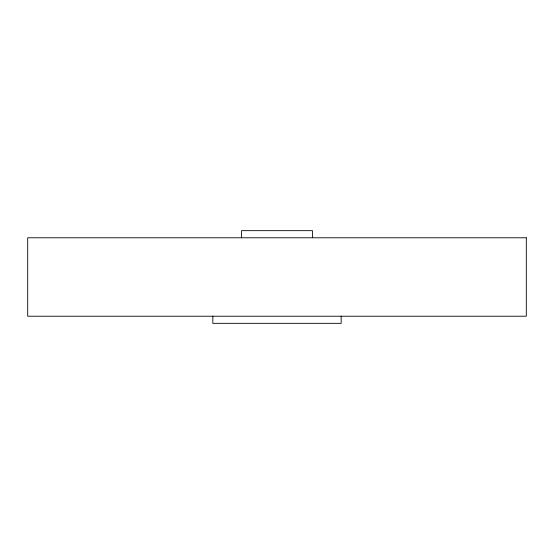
<?xml version="1.0" encoding="UTF-8"?>
<svg xmlns="http://www.w3.org/2000/svg" width="554" height="554" viewBox="0 0 554 554"><rect width="100%" height="100%" fill="white"/><g stroke="black" fill="none" stroke-linecap="round" stroke-linejoin="round"><path stroke-width="0.83" d="M341.167 316.216L341.167 323.342L212.833 323.342L212.833 316.216M312.47 237.569L312.47 230.658L241.53 230.658L241.53 237.569M526.3 237.784L27.7 237.784L27.7 316.216L526.3 316.216L526.3 237.784"/></g></svg>
